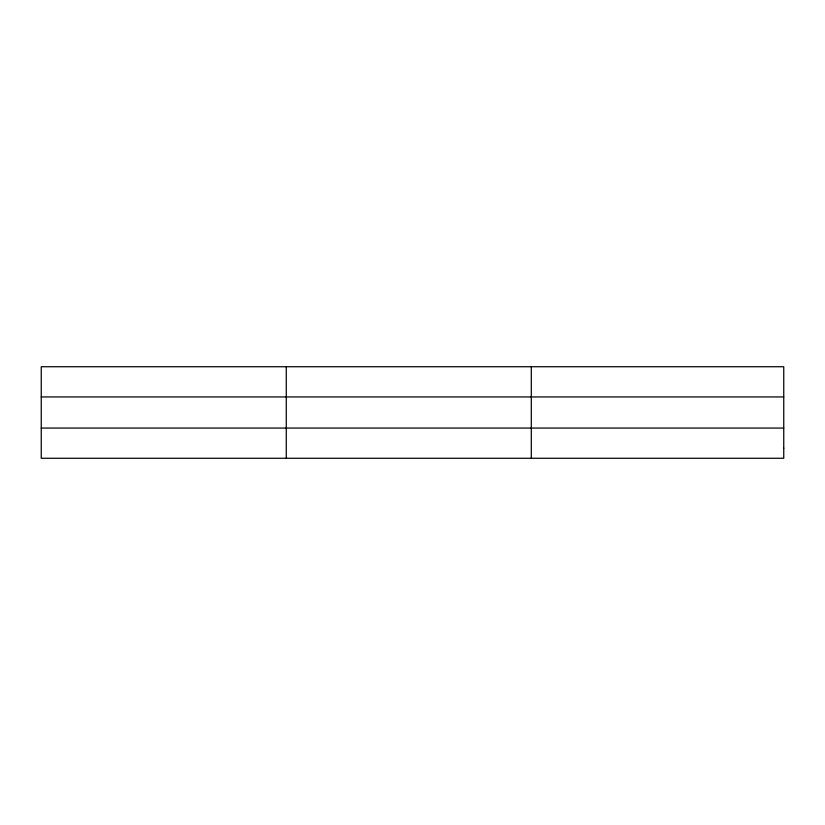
<?xml version="1.0" encoding="UTF-8"?>
<svg xmlns="http://www.w3.org/2000/svg" width="825" height="825" viewBox="0 0 825 825"><rect width="100%" height="100%" fill="white"/><g stroke="black" fill="none" stroke-linecap="round" stroke-linejoin="round"><path stroke-width="1.24" d="M286.275 366.733L286.275 458.267M531.3 366.733L531.3 458.267M41.25 396.938L783.75 396.938M41.25 428.062L783.75 428.062M783.75 448.202L783.75 458.267L41.25 458.267L41.25 366.733L783.75 366.733L783.75 448.202"/></g></svg>
